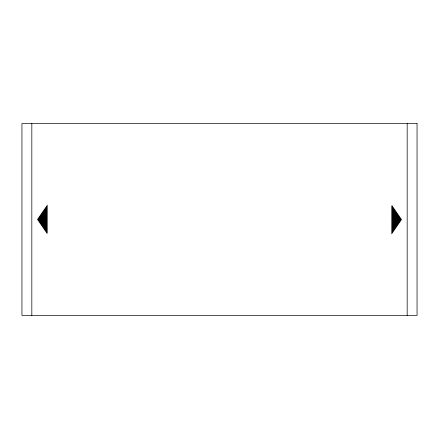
<?xml version="1.0" encoding="UTF-8"?>
<svg xmlns="http://www.w3.org/2000/svg" width="439" height="439" viewBox="0 0 439 439"><rect width="100%" height="100%" fill="white"/><g stroke="black" fill="none" stroke-linecap="round" stroke-linejoin="round"><path stroke-width="0.66" d="M37.474 219.5L47.352 205.15M37.803 219.977L47.352 206.105M38.133 220.455L47.352 207.065M38.462 220.938L47.352 208.02M38.791 221.415L47.352 208.975M39.12 221.893L47.352 209.935M39.45 222.37L47.352 210.89M39.779 222.847L47.352 211.845M40.108 223.325L47.352 212.805M40.437 223.808L47.352 213.76M40.767 224.285L47.352 214.715M41.096 224.763L47.352 215.675M41.425 225.24L47.352 216.63M41.754 225.717L47.352 217.585M42.084 226.195L47.352 218.545M42.413 226.678L47.352 219.5M42.742 227.155L47.352 220.455M43.071 227.632L47.352 221.415M43.401 228.11L47.352 222.37M43.73 228.587L47.352 223.325M44.059 229.065L47.352 224.285M44.388 229.548L47.352 225.24M44.718 230.025L47.352 226.195M45.047 230.502L47.352 227.155M45.376 230.98L47.352 228.11M45.705 231.457L47.352 229.065M46.035 231.935L47.352 230.025M46.364 232.418L47.352 230.98M46.693 232.895L47.352 231.935M47.022 233.372L47.352 232.895M391.648 206.105L391.978 205.628M391.648 207.065L392.307 206.105M391.648 208.02L392.636 206.582M391.648 208.975L392.965 207.065M391.648 209.935L393.295 207.543M391.648 210.89L393.624 208.02M391.648 211.845L393.953 208.498M391.648 212.805L394.282 208.975M391.648 213.76L394.612 209.452M391.648 214.715L394.941 209.935M391.648 215.675L395.27 210.413M391.648 216.63L395.599 210.89M391.648 217.585L395.929 211.368M391.648 218.545L396.258 211.845M391.648 219.5L396.587 212.322M391.648 220.455L396.916 212.805M391.648 221.415L397.246 213.283M391.648 222.37L397.575 213.76M391.648 223.325L397.904 214.237M391.648 224.285L398.233 214.715M391.648 225.24L398.563 215.192M391.648 226.195L398.892 215.675M391.648 227.155L399.221 216.153M391.648 228.11L399.55 216.63M391.648 229.065L399.88 217.107M391.648 230.025L400.209 217.585M391.648 230.98L400.538 218.062M391.648 231.935L400.867 218.545M391.648 232.895L401.197 219.023M391.648 233.85L401.526 219.5M407.172 123.546L407.172 315.454M31.827 123.546L31.827 315.454M417.05 123.546L21.95 123.546L21.95 315.454L417.05 315.454L417.05 123.546"/></g></svg>
